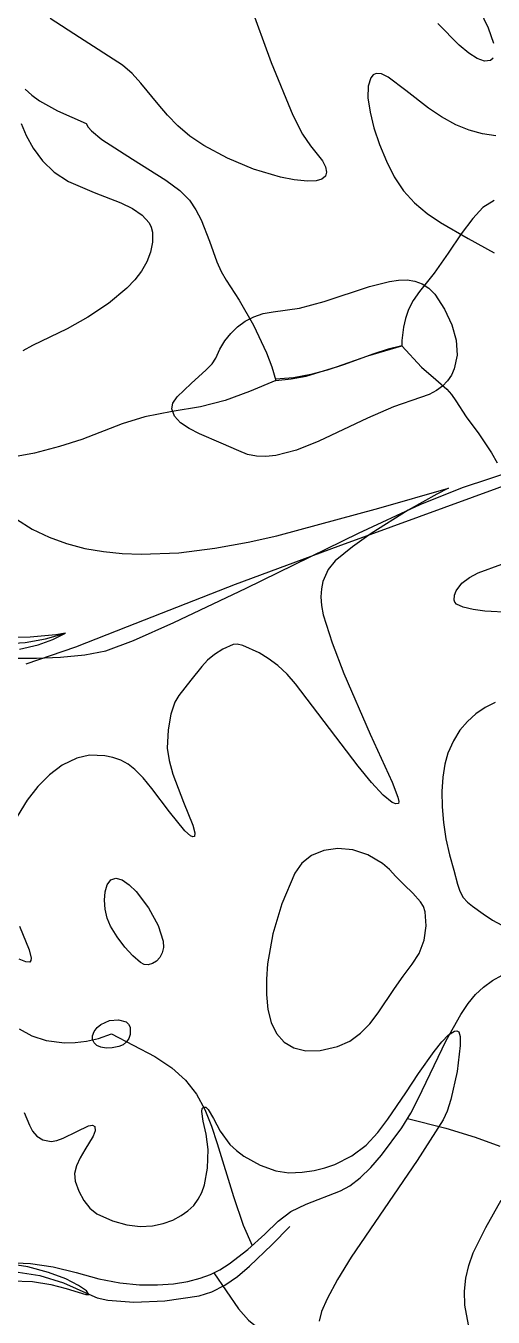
# Model space of a CAD drawing. Header units: millimetres. Extents: x 2 to 2848, y 1 to 2248.
# Drawn here: x 1082.9 to 1150, y 708.3 to 893.7 of the extents above; entities that cross this region are included whole.
import ezdxf

# ---------------------------------------------------------------- set-up
doc = ezdxf.new("R2010")
doc.units = ezdxf.units.MM
for name, color, linetype in [('1000m', 7, 'CONTINUOUS'), ('200m', 7, 'CONTINUOUS'), ('500m', 7, 'CONTINUOUS'), ('8x', 7, 'CONTINUOUS'), ('8xx', 7, 'CONTINUOUS'), ('8xx淵', 7, 'CONTINUOUS'), ('8x淵', 7, 'CONTINUOUS'), ('州境', 7, 'CONTINUOUS'), ('河川・湖沼', 7, 'CONTINUOUS'), ('終南線', 7, 'CONTINUOUS'), ('自轉車道・登山道', 7, 'CONTINUOUS')]:
    doc.layers.add(name, color=color, linetype=linetype)

msp = doc.modelspace()

# ---------------------------------------------------------------- linework, layer by layer
at = {"layer": '1000m', "color": 1}
for points in [[(1150.346527, 877.916364), (1148.464144, 878.202707), (1146.543634, 878.718697), (1144.62104, 879.49965), (1142.565988, 880.630909), (1140.68062, 881.89166), (1137.436584, 884.423264), (1134.92423, 886.337705), (1133.953466, 886.827004), (1133.17886, 886.87823), (1132.73681, 886.645662), (1132.400491, 886.251174), (1132.02352, 885.035634), (1132.004897, 883.349993), (1132.301567, 881.312636), (1132.87048, 879.04195), (1133.668581, 876.656318), (1134.652819, 874.274127), (1135.78014, 872.01376), (1137.113481, 870.005436), (1138.703022, 868.270639), (1140.486588, 866.764646), (1142.402005, 865.442733), (1146.379696, 863.172244), (1150.1387, 861.10138)], [(1152.394564, 809.47098), (1148.802084, 809.654738), (1147.106074, 809.883994), (1145.693584, 810.217227), (1144.727138, 810.663731), (1144.46197, 810.932364), (1144.36926, 811.2328), (1144.36926, 811.2328), (1144.449637, 811.927026), (1144.67461, 812.559703), (1145.470404, 813.6461), (1146.580761, 814.503372), (1147.8298, 815.1429), (1151.202786, 816.390261)], [(1150.281905, 796.543257), (1148.826839, 795.808851), (1147.487046, 794.909373), (1146.273194, 793.825367), (1145.195955, 792.537375), (1144.265997, 791.025938), (1143.49399, 789.2716), (1143.043834, 787.671243), (1142.757245, 785.815994), (1142.631946, 783.761835), (1142.665663, 781.56475), (1142.856116, 779.280721), (1143.201032, 776.965731), (1143.698132, 774.675763), (1144.34514, 772.4668), (1144.875802, 770.430688), (1145.190063, 769.437133), (1145.66742, 768.5253), (1146.279177, 767.839789), (1147.0105, 767.264838), (1148.54489, 766.1813), (1148.54489, 766.1813), (1149.865828, 765.249213), (1151.208856, 764.569575)], [(1151.140572, 695.816725), (1149.219468, 699.269934), (1147.681643, 702.801816), (1146.571477, 706.386146), (1145.93335, 709.9967), (1145.858396, 711.990139), (1146.053492, 713.878772), (1146.487077, 715.699075), (1147.12759, 717.487525), (1148.903156, 721.114766), (1151.1277, 725.0523)]]:
    msp.add_lwpolyline(points, dxfattribs=at)
for points in [[(1118.39776, 852.61354), (1122.158038, 853.178527), (1125.742457, 854.126777), (1132.243407, 856.265267), (1135.089787, 857.001606), (1136.396606, 857.187258), (1137.619999, 857.213406), (1138.755582, 857.051682), (1139.798969, 856.673718), (1140.745777, 856.051143), (1141.59162, 855.15559), (1143.016333, 852.994121), (1144.056001, 850.763815), (1144.663285, 848.543088), (1144.790845, 846.410357), (1144.391343, 844.44404), (1143.97915, 843.547791), (1143.417439, 842.722551), (1142.700293, 841.978123), (1141.821794, 841.324309), (1140.776026, 840.770911), (1139.55707, 840.32773), (1135.680721, 838.968468), (1131.947872, 837.339772), (1124.975974, 834.044122), (1121.768573, 832.762193), (1118.767971, 831.980877), (1117.350165, 831.838108), (1115.989992, 831.892685), (1114.689431, 832.168671), (1113.45046, 832.69013), (1110.923882, 833.792834), (1107.809989, 835.104632), (1106.346546, 835.864391), (1105.112771, 836.706962), (1104.234163, 837.642525), (1103.83622, 838.68126), (1104.01112, 839.515089), (1104.617467, 840.423492), (1106.613574, 842.359974), (1108.802691, 844.282608), (1109.650301, 845.173703), (1110.16297, 845.9833), (1110.750551, 847.256185), (1111.470527, 848.445986), (1112.319812, 849.530802), (1113.295315, 850.48873), (1114.39395, 851.29787), (1115.612627, 851.936319), (1116.94826, 852.382176), (1118.39776, 852.61354)], [(1136.01969, 771.5314), (1135.08116, 772.545787), (1134.087927, 773.403087), (1131.987784, 774.668791), (1129.820121, 775.373236), (1127.685796, 775.56115), (1125.68567, 775.277257), (1123.9206, 774.566284), (1122.491447, 773.472957), (1121.49907, 772.042), (1119.658438, 767.635642), (1118.344695, 763.315338), (1117.593872, 758.994039), (1117.440815, 756.805815), (1117.442, 754.5847), (1117.651122, 752.443723), (1118.129205, 750.564483), (1118.893522, 748.988779), (1119.961346, 747.758413), (1121.349952, 746.915181), (1123.076612, 746.500886), (1125.1586, 746.557326), (1127.61319, 747.1263), (1129.382203, 747.915004), (1130.911826, 749.028256), (1132.261161, 750.402068), (1133.48931, 751.97245), (1135.818462, 755.446969), (1137.037669, 757.223127), (1138.3721, 758.9399), (1139.356305, 760.486253), (1140.058374, 762.401625), (1140.379141, 764.466659), (1140.21944, 766.462), (1139.955525, 767.224587), (1139.553091, 767.918772), (1138.460534, 769.165075), (1137.197492, 770.327191), (1136.01969, 771.5314)], [(1095.02994, 764.4204), (1094.556412, 765.574296), (1094.272934, 766.854614), (1094.182195, 768.151904), (1094.286885, 769.356712), (1094.589693, 770.359588), (1095.093308, 771.05108), (1095.800421, 771.321734), (1096.71372, 771.0621), (1097.726634, 770.358144), (1098.713238, 769.411919), (1100.502276, 767.051375), (1101.870364, 764.497894), (1102.60703, 762.2689), (1102.654353, 761.368902), (1102.476948, 760.576337), (1102.121955, 759.910935), (1101.63651, 759.392425), (1101.067751, 759.040537), (1100.462817, 758.875), (1099.868844, 758.915545), (1099.33297, 759.1819), (1098.264543, 760.14405), (1097.107452, 761.412425), (1095.987363, 762.875162), (1095.02994, 764.4204)], [(1096.24602, 747.1147), (1095.273965, 746.930907), (1094.411539, 746.909663), (1093.679316, 747.034368), (1093.097869, 747.288425), (1092.687772, 747.655235), (1092.469599, 748.1182), (1092.463924, 748.660721), (1092.69132, 749.2662), (1093.110813, 749.836786), (1093.64431, 750.287884), (1094.913006, 750.844775), (1096.216782, 750.963178), (1097.27501, 750.6694), (1097.629533, 750.348942), (1097.849914, 749.907273), (1097.880449, 748.831938), (1097.686703, 748.284087), (1097.351016, 747.786658), (1096.871439, 747.38256), (1096.24602, 747.1147)]]:
    msp.add_lwpolyline(points, close=True, dxfattribs=at)
at = {"layer": '200m', "color": 1}
for points in [[(1081.98881, 804.1783), (1084.670113, 804.822066), (1086.750685, 805.576325), (1088.57541, 806.4651), (1087.210058, 806.261672), (1083.534145, 805.91055), (1078.177887, 805.800478)], [(1080.828883, 713.479636), (1083.856416, 713.3719), (1086.504701, 712.957013), (1088.704757, 712.400661), (1090.387601, 711.868533), (1091.484253, 711.526317), (1091.92573, 711.5397), (1091.598093, 712.02425), (1090.467004, 712.809928), (1088.625351, 713.749098), (1086.166024, 714.694125), (1083.181912, 715.497374), (1079.765905, 716.011209)]]:
    msp.add_lwpolyline(points, dxfattribs=at)
at = {"layer": '500m', "color": 1}
for points in [[(1151.262721, 915.944958), (1148.27483, 916.14206), (1145.963078, 916.63737), (1143.354773, 917.392685), (1137.913997, 919.200059), (1133.283488, 920.597638), (1131.688016, 920.84071), (1131.143014, 920.795459), (1130.79423, 920.61888), (1130.690836, 920.325581), (1130.785054, 919.881368), (1131.481282, 918.606464), (1134.309595, 914.974563), (1137.918456, 910.783337), (1140.94715, 907.09295), (1144.667459, 901.702936), (1146.460468, 898.805294), (1148.036726, 895.987279), (1149.267244, 893.409929), (1150.023033, 891.234282)], [(1115.01574, 896.973359), (1118.118155, 888.4362), (1121.228242, 880.865498), (1122.596106, 878.127139), (1123.73782, 876.45188), (1125.46443, 874.318668), (1125.915433, 873.436089), (1126.067941, 872.694803), (1125.904233, 872.108767), (1125.406587, 871.69194), (1124.557283, 871.458279), (1123.3386, 871.42174), (1121.412678, 871.608722), (1119.46111, 871.973028), (1115.569626, 873.135718), (1111.841329, 874.714016), (1108.4534, 876.51213), (1106.439691, 877.85925), (1104.713727, 879.32703), (1103.210866, 880.868982), (1101.866467, 882.43862), (1099.394489, 885.475008), (1098.137627, 886.848784), (1096.78066, 888.0643), (1090.615074, 892.044104), (1086.392206, 894.741829)], [(1149.984431, 889.076276), (1149.59446, 888.73225), (1148.731909, 888.628109), (1147.68269, 889.003442), (1146.467184, 889.795789), (1145.105775, 890.942691), (1142.026777, 894.050317)], [(1082.236624, 879.672369), (1082.953836, 877.94331), (1083.955978, 876.117077), (1085.276046, 874.32238), (1086.947038, 872.687931), (1089.00195, 871.34244), (1092.683754, 869.787516), (1096.520295, 868.287399), (1098.216132, 867.451932), (1099.614103, 866.503015), (1100.602024, 865.398262), (1100.907157, 864.774203), (1101.06771, 864.09529), (1101.087016, 862.615792), (1100.811083, 861.187527), (1100.271882, 859.812685), (1099.50138, 858.493455), (1098.531548, 857.232027), (1097.394353, 856.030592), (1094.745754, 853.816459), (1091.811335, 851.868575), (1088.846848, 850.204461), (1083.85068, 847.79762), (1082.457397, 847.033165)], [(1081.539131, 822.861245), (1083.815697, 821.417622), (1086.226364, 820.251949), (1088.74735, 819.342444), (1091.354874, 818.667326), (1094.025154, 818.204813), (1096.734407, 817.933123), (1099.45885, 817.830475), (1104.858181, 818.045178), (1110.03289, 818.674669), (1114.792718, 819.544694), (1118.94741, 820.481), (1133.581452, 824.460638), (1143.57949, 827.3251), (1141.909724, 826.456292), (1137.77191, 824.139338), (1132.473276, 820.808439), (1129.79716, 818.898449), (1127.32105, 816.8978), (1126.2821, 815.646264), (1125.53371, 813.895163), (1125.322343, 812.848707), (1125.248257, 811.69708), (1125.333001, 810.446853), (1125.59812, 809.1046), (1126.855129, 805.079178), (1128.527095, 800.709783), (1132.338896, 791.994013), (1135.479517, 785.067161), (1136.312507, 782.933915), (1136.459688, 782.31522), (1136.39495, 782.0391), (1136.002216, 781.993471), (1135.495437, 782.192138), (1134.176842, 783.240716), (1132.513366, 785.021542), (1130.57921, 787.371325), (1121.6198, 799.1942), (1120.391282, 800.601892), (1119.063196, 801.824508), (1117.700853, 802.854948), (1116.36956, 803.686113), (1114.061364, 804.722211), (1113.215078, 804.912944), (1112.66108, 804.876), (1111.182558, 804.190288), (1109.980161, 803.43457), (1108.987402, 802.610895), (1108.137795, 801.721313), (1106.602089, 799.752623), (1104.84115, 797.5449), (1104.284259, 796.561042), (1103.717362, 794.853238), (1103.302195, 792.595814), (1103.20049, 789.9631), (1103.450027, 788.208222), (1103.995481, 786.251086), (1105.518051, 782.231338), (1106.856019, 778.906445), (1107.170719, 777.81788), (1107.0972, 777.279), (1107.0972, 777.2789), (1106.85746, 777.229793), (1106.543809, 777.360568), (1105.724525, 778.082094), (1103.526264, 780.80735), (1100.978388, 784.179931), (1099.722086, 785.710613), (1098.55687, 786.9251), (1097.579961, 787.668026), (1096.509363, 788.231331), (1095.382661, 788.627809), (1094.237441, 788.87025), (1092.041797, 788.944194), (1090.22312, 788.5555), (1088.117557, 787.510773), (1086.271969, 786.129738), (1084.615536, 784.446508), (1083.07744, 782.4952), (1081.649778, 780.143503)], [(1082.000046, 764.426388), (1083.359791, 760.993345), (1083.639459, 759.835306), (1083.623495, 759.462783), (1083.48243, 759.2534), (1082.900008, 759.272239), (1081.932156, 759.686413)], [(1082.644434, 737.650689), (1083.399374, 735.834813), (1083.863964, 734.966181), (1084.487882, 734.23293), (1085.347065, 733.716942), (1086.51745, 733.5001), (1087.336117, 733.616594), (1088.264299, 733.951675), (1090.212401, 734.9257), (1091.888151, 735.718375), (1092.475891, 735.826769), (1092.81794, 735.6259), (1092.85382, 735.034933), (1092.541548, 734.251656), (1091.346081, 732.271525), (1090.699651, 731.156345), (1090.178599, 730.012206), (1089.901308, 728.879945), (1089.98616, 727.8004), (1090.509328, 726.363902), (1091.214317, 725.032563), (1092.085008, 723.914242), (1093.10528, 723.1168), (1095.31664, 722.096815), (1097.38613, 721.508434), (1099.302085, 721.288805), (1101.052839, 721.375075), (1102.626725, 721.704392), (1104.012078, 722.213903), (1105.197231, 722.840757), (1106.17052, 723.5221), (1106.98968, 724.298982), (1107.652694, 725.187602), (1108.171936, 726.178392), (1108.559781, 727.261788), (1108.990778, 729.66813), (1109.04468, 732.3301), (1108.781428, 734.518567), (1108.372189, 736.402638), (1108.137135, 737.774664), (1108.184982, 738.203771), (1108.39644, 738.427), (1108.74867, 738.39888), (1109.084886, 738.081328), (1109.810701, 736.790225), (1110.776736, 734.978284), (1112.18584, 733.0701), (1113.132028, 732.180509), (1114.19748, 731.381444), (1116.511837, 730.091075), (1118.780238, 729.271369), (1120.65401, 728.9947), (1122.545837, 729.091684), (1124.26842, 729.326757), (1125.83394, 729.688099), (1127.254576, 730.163891), (1129.709918, 731.411541), (1131.731884, 732.97515), (1133.417913, 734.760159), (1134.865445, 736.672009), (1137.43477, 740.498), (1139.283658, 743.251336), (1141.497741, 746.423463), (1142.586951, 747.792003), (1143.581724, 748.815758), (1144.420147, 749.344899), (1144.761381, 749.377169), (1145.04031, 749.2296), (1145.251947, 748.545854), (1145.260099, 747.255516), (1144.792359, 743.5572), (1143.889909, 739.538934), (1143.354674, 737.848658), (1142.80557, 736.605), (1139.082044, 730.746372), (1134.309606, 723.818375), (1129.615365, 716.858241), (1127.64979, 713.690257), (1126.12643, 710.9032), (1125.351556, 709.095322), (1125.018166, 707.67038)]]:
    msp.add_lwpolyline(points, dxfattribs=at)
at = {"layer": '8x', "color": 1}
msp.add_lwpolyline([(1081.69989, 802.9139), (1084.430213, 802.910052), (1087.86212, 803.059888), (1091.381724, 803.39398), (1094.37514, 803.9429), (1098.353553, 805.432189), (1104.138443, 808.000138), (1114.53395, 812.9699), (1130.671019, 820.838675), (1139.518553, 824.941419), (1145.55501, 827.4278), (1157.65792, 831.3981)], dxfattribs=at)
at = {"layer": '8xx', "color": 2}
for points in [[(1080.428797, 716.125664), (1083.563445, 715.978309), (1086.801136, 715.509763), (1090.11885, 714.6548), (1093.367877, 713.762203), (1096.405331, 713.196831), (1099.216963, 712.917575), (1101.78852, 712.883325), (1104.105752, 713.052972), (1106.154409, 713.385406), (1107.920238, 713.839519), (1109.38899, 714.3742), (1110.725928, 715.047187), (1112.086435, 715.908178), (1114.761954, 717.9815), (1117.183146, 720.168822), (1119.11761, 722.0448), (1120.940987, 723.415108), (1123.110772, 724.482837), (1128.05108, 726.3946), (1129.406195, 727.143698), (1130.876413, 728.291819), (1132.410212, 729.768805), (1133.95607, 731.5045), (1136.877875, 735.471381), (1138.150777, 737.562252), (1139.22965, 739.6312), (1143.222814, 748.009225), (1145.313677, 751.740025), (1146.380761, 753.304776), (1147.46155, 754.5982), (1148.601069, 755.667752), (1149.860079, 756.594795), (1151.2616, 757.377138)], [(1109.9035, 714.6081), (1113.4114, 709.4631), (1114.879511, 707.851095), (1116.862712, 706.195712), (1119.002833, 704.466848), (1120.9417, 702.6344), (1128.4194, 694.858537), (1133.063744, 689.848086), (1134.992641, 687.607053), (1136.4233, 685.7497)]]:
    msp.add_lwpolyline(points, dxfattribs=at)
at = {"layer": '8xx淵', "color": 1}
for points in [[(1080.42879, 716.125664), (1083.56343, 715.978309), (1086.801108, 715.509763), (1090.1188, 714.6548), (1093.367858, 713.762203), (1096.405333, 713.196831), (1099.216976, 712.917575), (1101.788538, 712.883325), (1104.10577, 713.052972), (1106.154423, 713.385406), (1107.92025, 713.839519), (1109.389, 714.3742), (1110.725932, 715.047187), (1112.086434, 715.908178), (1114.76195, 717.9815), (1117.183141, 720.168822), (1119.1176, 722.0448), (1120.940973, 723.415108), (1123.110762, 724.482837), (1128.0511, 726.3946), (1129.406224, 727.143698), (1130.876448, 728.291819), (1132.410252, 729.768805), (1133.956113, 731.5045), (1136.87792, 735.471381), (1138.150824, 737.562252), (1139.2297, 739.6312), (1143.222837, 748.009225), (1145.313714, 751.740025), (1146.380806, 753.304776), (1147.4616, 754.5982), (1148.601101, 755.667752), (1149.860098, 756.594795), (1151.261613, 757.377138)], [(1109.9035, 714.6081), (1113.4114, 709.4631), (1114.879511, 707.851095), (1116.862712, 706.195712), (1119.002833, 704.466848), (1120.9417, 702.6344), (1128.4194, 694.858537), (1133.063744, 689.848086), (1134.992641, 687.607053), (1136.4233, 685.7497)]]:
    msp.add_lwpolyline(points, dxfattribs=at)
at = {"layer": '8x淵', "color": 1}
msp.add_lwpolyline([(1081.69989, 802.9139), (1084.430213, 802.910052), (1087.86212, 803.059888), (1091.381724, 803.39398), (1094.37514, 803.9429), (1098.353553, 805.432189), (1104.138443, 808.000138), (1114.53395, 812.9699), (1130.671019, 820.838675), (1139.518553, 824.941419), (1145.55501, 827.4278)], dxfattribs=at)
at = {"layer": '州境', "color": 1}
msp.add_lwpolyline([(1082.77567, 884.62483), (1083.732857, 883.744195), (1084.873113, 882.929335), (1087.417812, 881.514476), (1091.56884, 879.66698), (1091.827626, 879.16653), (1092.304868, 878.615915), (1093.803802, 877.385754), (1098.203049, 874.56071), (1102.991911, 871.536976), (1104.977864, 870.058453), (1106.39572, 868.65968), (1107.31766, 867.297587), (1108.06723, 865.836142), (1109.24132, 862.773995), (1110.3021, 859.790838), (1110.910033, 858.428131), (1111.63368, 857.20427), (1113.526732, 854.303863), (1115.579929, 850.700113), (1117.451324, 846.745643), (1118.211987, 844.747084), (1118.79897, 842.79308), (1120.995103, 842.99192), (1123.156673, 843.417942), (1127.481786, 844.736621), (1131.985634, 846.319287), (1136.87954, 847.73611), (1139.676961, 844.708625), (1141.750476, 842.910088), (1143.318943, 841.549254), (1143.982177, 840.785712), (1144.60122, 839.83488), (1146.093916, 837.57619), (1147.923314, 835.098639), (1149.752717, 832.385399), (1150.562204, 830.935136)], dxfattribs=at)
at = {"layer": '河川・湖沼', "color": 4}
for points in [[(862.01103, 811.5628), (871.300425, 809.686092), (886.303329, 806.967463), (902.770785, 804.196202), (916.45384, 802.1616), (923.358563, 801.41853), (932.662112, 800.616275), (955.249045, 798.9769), (993.82573, 796.5575), (997.361118, 796.589518), (1001.812343, 796.997434), (1013.030355, 798.627375), (1026.615877, 800.820153), (1034.026489, 801.931616), (1041.70502, 802.9486), (1047.665025, 803.581445), (1053.707452, 804.072247), (1065.168762, 804.694425), (1074.347339, 804.948541), (1079.50157, 804.968), (1082.813652, 805.162203), (1085.722307, 805.6811), (1088.57541, 806.4647)], [(1081.789128, 714.740684), (1084.919029, 714.2231), (1088.287777, 713.184678), (1091.9354, 711.5411), (1093.150925, 711.059004), (1094.653603, 710.712586), (1098.382321, 710.415512), (1102.845359, 710.627333), (1107.76652, 711.3255), (1109.606096, 711.894202), (1111.450917, 712.858389), (1113.267857, 714.11656), (1115.023793, 715.567212), (1118.220149, 718.639955), (1120.77499, 721.2646)]]:
    msp.add_lwpolyline(points, dxfattribs=at)
at = {"layer": '終南線', "color": 7}
for points in [[(1169.77187, 834.29801), (1127.67692, 818.9568)], [(1127.67692, 818.9568), (1112.928754, 813.480513), (1097.46214, 807.4001), (1090.036071, 804.49573), (1082.876391, 802.045888)]]:
    msp.add_lwpolyline(points, dxfattribs=at)
at = {"layer": '終南線', "color": 1}
msp.add_lwpolyline([(1127.67692, 818.9568), (1112.928754, 813.480513), (1097.46214, 807.4001), (1090.036071, 804.49573), (1082.876391, 802.045888)], dxfattribs=at)
at = {"layer": '自轉車道・登山道', "color": 3}
for points in [[(1150.121725, 868.634675), (1148.513194, 867.597659), (1147.0406, 866.0564), (1145.395541, 863.83323), (1143.52685, 861.075112), (1141.509059, 858.176689), (1139.4167, 855.5326), (1138.501965, 854.284447), (1137.836355, 852.972639), (1137.380677, 851.66809), (1137.095738, 850.441712), (1136.881302, 848.50713), (1136.8795, 847.7362)], [(1136.8795, 847.7362), (1134.89763, 847.261561), (1132.836533, 846.600709), (1128.472837, 845.02375), (1126.168329, 844.259335), (1123.780773, 843.612091), (1121.309215, 843.157864), (1118.7527, 842.9725)], [(1118.7989, 842.7931), (1115.008177, 841.177711), (1111.525413, 839.922838), (1107.957542, 838.982345), (1103.9115, 838.3101), (1099.962248, 837.569192), (1096.713113, 836.553513), (1090.914, 834.2981), (1087.705656, 833.274659), (1084.127525, 832.3562), (1080.199556, 831.613316)], [(1081.913255, 749.657369), (1083.7333, 748.6714), (1085.823331, 748.008211), (1088.45655, 747.665337), (1089.963929, 747.691852), (1091.591594, 747.891845), (1093.334374, 748.29645), (1095.1871, 748.9368), (1101.398925, 745.68795), (1103.846028, 744.084759), (1105.8343, 742.2972), (1107.378517, 740.273606), (1108.576338, 738.0702), (1109.537364, 735.700144), (1110.3712, 733.1766), (1112.7009, 725.572987), (1114.103613, 721.477542), (1115.399, 718.5333)], [(1137.6929, 736.7762), (1143.184706, 735.415777), (1147.415575, 734.129388), (1150.946131, 732.798805)]]:
    msp.add_lwpolyline(points, dxfattribs=at)

doc.saveas('drawing.dxf')
